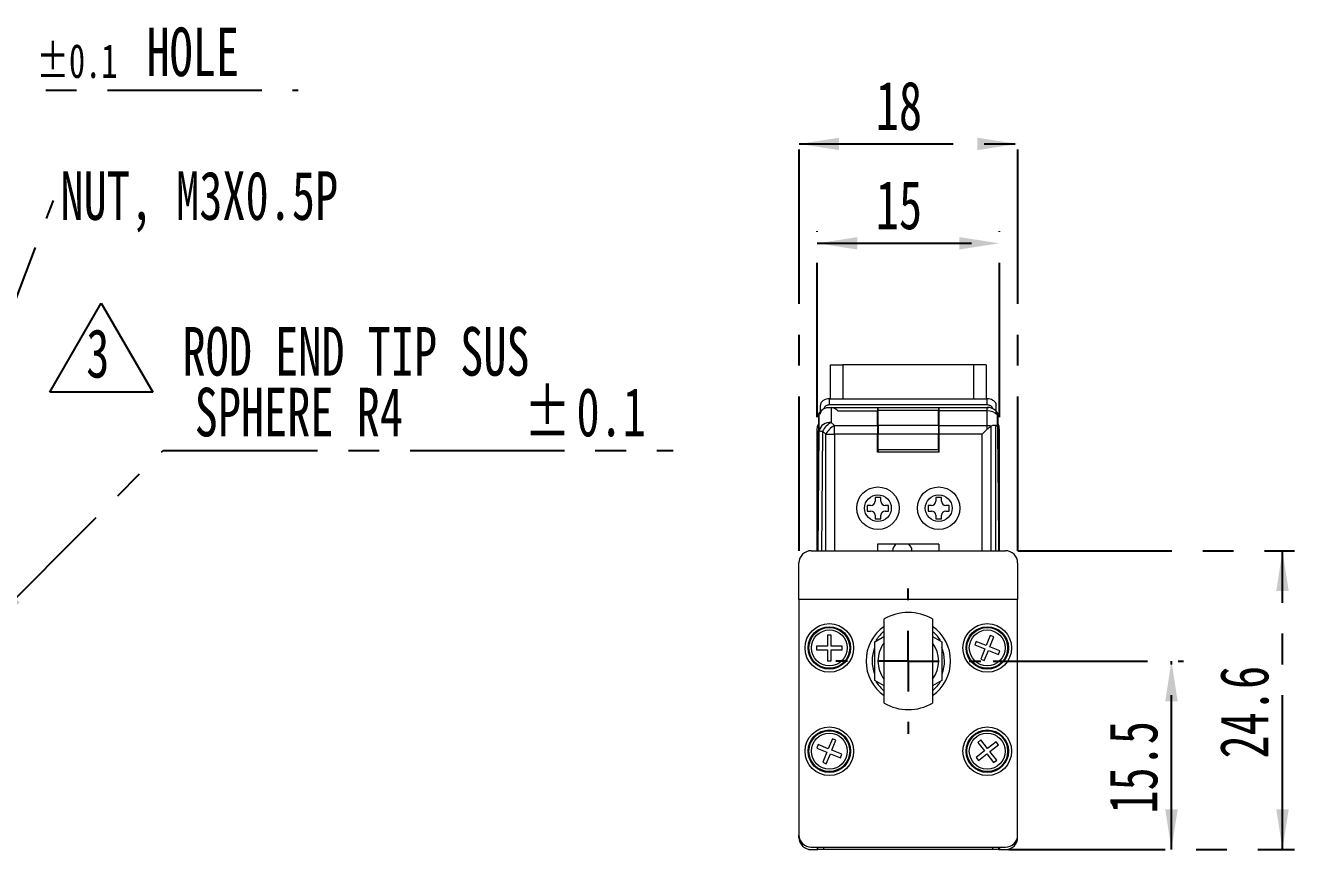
# Paper-space layout '시트2-ENG' of a CAD drawing. Header units: millimetres. Extents: x 5 to 415, y 5 to 292.
# Drawn here: x 227.6 to 332.1, y 163.1 to 230.9 of the extents above; entities that cross this region are included whole.
import ezdxf

# ---------------------------------------------------------------- set-up
doc = ezdxf.new("R2010")
doc.units = ezdxf.units.MM
doc.linetypes.add('CENTERX2', pattern=[20.32, 12.7, -2.54, 2.54, -2.54])
doc.layers.add('CENTER_LINE', color=7, linetype='CENTERX2')
doc.styles.add('SLDTEXTSTYLE0', font='TXT', dxfattribs={"width": 0.7})
doc.dimstyles.new('SLDDIMSTYLE0', dxfattribs={"dimtxt": 4, "dimasz": 3.302, "dimexe": 0, "dimexo": 0.0625, "dimgap": 1, "dimtad": 1, "dimrnd": 1e-09, "dimzin": 12, "dimdsep": 46, "dimtxsty": 'SLDTEXTSTYLE0', "dimsah": 1, "dimcen": 0.09, "dimadec": 0, "dimazin": 3, "dimtfac": 1, "dimtofl": 0, "dimtmove": 0, "dimatfit": 3, "dimfxl": 1, "dimfrac": 2, "dimtolj": 1, "dimtzin": 12, "dimarcsym": 0})
doc.dimstyles.new('SLDDIMSTYLE2', dxfattribs={"dimtxt": 4, "dimasz": 3.302, "dimexe": 0, "dimexo": 0.0625, "dimgap": 1, "dimtad": 0, "dimtih": 1, "dimtoh": 1, "dimrnd": 1e-09, "dimzin": 12, "dimdsep": 46, "dimtxsty": 'SLDTEXTSTYLE0', "dimsah": 1, "dimcen": 0, "dimadec": 0, "dimazin": 3, "dimtol": 1, "dimtp": 0.1, "dimtm": 0.1, "dimtfac": 1, "dimtmove": 0, "dimatfit": 3, "dimfxl": 1, "dimfrac": 2, "dimtolj": 1, "dimarcsym": 0})
doc.dimstyles.new('SLDDIMSTYLE5', dxfattribs={"dimtxt": 4, "dimasz": 3.302, "dimexe": 0, "dimexo": 0.0625, "dimgap": 1, "dimtad": 1, "dimdec": 1, "dimrnd": 1e-09, "dimzin": 12, "dimdsep": 46, "dimtxsty": 'SLDTEXTSTYLE0', "dimsah": 1, "dimcen": 0.09, "dimadec": 0, "dimazin": 3, "dimtfac": 1, "dimtdec": 1, "dimtofl": 0, "dimtmove": 0, "dimatfit": 3, "dimfxl": 1, "dimfrac": 2, "dimtolj": 1, "dimtzin": 12, "dimarcsym": 0})
doc.dimstyles.new('SLDDIMSTYLE6', dxfattribs={"dimtxt": 0.18, "dimasz": 3.302, "dimexe": 0, "dimexo": 0.0625, "dimgap": 0, "dimtad": 0, "dimtih": 1, "dimtoh": 1, "dimdec": 0, "dimrnd": 1e-09, "dimzin": 0, "dimdsep": 46, "dimtxsty": 'Standard', "dimsah": 1, "dimcen": 0.09, "dimadec": 0, "dimazin": 0, "dimtfac": 3.302, "dimtdec": 0, "dimtofl": 0, "dimtmove": 0, "dimatfit": 3, "dimfxl": 1, "dimfrac": 2, "dimtolj": 1, "dimtzin": 0, "dimarcsym": 0})
doc.dimstyles.new('SLDDIMSTYLE9', dxfattribs={"dimtxt": 4, "dimasz": 3.302, "dimexe": 0, "dimexo": 0.0625, "dimgap": 1, "dimtad": 0, "dimtih": 1, "dimtoh": 1, "dimrnd": 1e-09, "dimzin": 12, "dimdsep": 46, "dimtxsty": 'SLDTEXTSTYLE0', "dimsah": 1, "dimcen": 0, "dimadec": 0, "dimazin": 3, "dimtfac": 1, "dimtofl": 0, "dimtmove": 0, "dimatfit": 3, "dimfxl": 1, "dimfrac": 2, "dimtolj": 1, "dimtzin": 12, "dimarcsym": 0})

# ---------------------------------------------------------------- blocks, each defined once
blk = doc.blocks.new('SW_NOTE_0_14')
at = {"layer": 'CENTER_LINE', "color": 0}
for p, q in [((-3, -0.04), (1.24, 7.29)), ((1.24, 7.29), (5.47, -0.04)), ((5.47, -0.04), (-3, -0.04))]:
    blk.add_line(p, q, dxfattribs=at)
at = {"layer": 'CENTER_LINE', "color": 0, "insert": (0, 5.16), "char_height": 4, "attachment_point": 1, "style": 'SLDTEXTSTYLE0'}
blk.add_mtext('3', dxfattribs=at)
blk = doc.blocks.new('_D_47')
at = {"layer": 'CENTER_LINE'}
for p, q in [((200.27, 180.06), (214.05, 225.57)), ((214.05, 225.57), (250.07, 225.57)), ((199.37, 177.09), (200.27, 180.06)), ((199.37, 177.09), (197.53, 171.02))]:
    blk.add_line(p, q, dxfattribs=at)
for points in [[(200.27, 180.06), (201.71, 183.07), (200.74, 183.37)], [(199.37, 177.09), (197.93, 174.08), (198.9, 173.79)]]:
    blk.add_solid(points, dxfattribs=at)
at = {"layer": 'CENTER_LINE', "attachment_point": 1, "style": 'SLDTEXTSTYLE0'}
for s, insert, char_height in [('%%c', (215.64, 230.72), 4), ('3.1', (220.06, 230.72), 4), ('HOLE', (237.58, 230.72), 4), ('±0.1', (228.53, 229.37), 2.8)]:
    blk.add_mtext(s, dxfattribs=dict(at, insert=insert, char_height=char_height))
blk = doc.blocks.new('_D_48')
at = {"layer": 'CENTER_LINE'}
for p, q in [((292.8, 198.66), (292.8, 213.96)), ((307.8, 198.66), (307.8, 213.96)), ((292.8, 212.96), (307.8, 212.96))]:
    blk.add_line(p, q, dxfattribs=at)
for points in [[(292.8, 212.96), (296.1, 212.45), (296.1, 213.47)], [(307.8, 212.96), (304.49, 213.47), (304.49, 212.45)]]:
    blk.add_solid(points, dxfattribs=at)
at = {"layer": 'CENTER_LINE', "insert": (297.62, 218.12), "char_height": 4, "attachment_point": 1, "style": 'SLDTEXTSTYLE0'}
blk.add_mtext('15', dxfattribs=at)
blk = doc.blocks.new('_D_49')
at = {"layer": 'CENTER_LINE'}
for p, q in [((291.3, 187.66), (291.3, 222.14)), ((309.3, 187.66), (309.3, 222.14)), ((291.3, 221.14), (309.3, 221.14))]:
    blk.add_line(p, q, dxfattribs=at)
for points in [[(291.3, 221.14), (294.6, 220.63), (294.6, 221.65)], [(309.3, 221.14), (305.99, 221.65), (305.99, 220.63)]]:
    blk.add_solid(points, dxfattribs=at)
at = {"layer": 'CENTER_LINE', "insert": (297.62, 226.29), "char_height": 4, "attachment_point": 1, "style": 'SLDTEXTSTYLE0'}
blk.add_mtext('18', dxfattribs=at)
blk = doc.blocks.new('_D_50')
at = {"layer": 'CENTER_LINE'}
for p, q in [((307.28, 178.58), (322.96, 178.58)), ((321.96, 163.06), (321.96, 178.58)), ((308.55, 163.06), (322.96, 163.06))]:
    blk.add_line(p, q, dxfattribs=at)
for points in [[(321.96, 178.58), (321.45, 175.27), (322.47, 175.27)], [(321.96, 163.06), (322.47, 166.36), (321.45, 166.36)]]:
    blk.add_solid(points, dxfattribs=at)
at = {"layer": 'CENTER_LINE', "insert": (316.8, 166.02), "char_height": 4, "attachment_point": 1, "rotation": 90, "style": 'SLDTEXTSTYLE0'}
blk.add_mtext('15.5', dxfattribs=at)
blk = doc.blocks.new('_D_51')
at = {"layer": 'CENTER_LINE'}
for p, q in [((309.3, 187.66), (332.1, 187.66)), ((331.1, 163.06), (331.1, 187.66)), ((308.75, 163.06), (332.1, 163.06))]:
    blk.add_line(p, q, dxfattribs=at)
for points in [[(331.1, 187.66), (330.59, 184.35), (331.61, 184.35)], [(331.1, 163.06), (331.61, 166.36), (330.59, 166.36)]]:
    blk.add_solid(points, dxfattribs=at)
at = {"layer": 'CENTER_LINE', "insert": (325.94, 170.56), "char_height": 4, "attachment_point": 1, "rotation": 90, "style": 'SLDTEXTSTYLE0'}
blk.add_mtext('24.6', dxfattribs=at)
blk = doc.blocks.new('SW_CENTERMARKSYMBOL_15')
at = {"layer": 'CENTER_LINE', "color": 0}
for p, q in [((0, 5), (0, 5.98)), ((0, 0), (0, 2.5)), ((-5, 0), (-5.98, 0)), ((0, 0), (-2.5, 0)), ((0, 0), (0, -2.5)), ((0, 0), (2.5, 0)), ((5, 0), (5.98, 0)), ((0, -5), (0, -5.98))]:
    blk.add_line(p, q, dxfattribs=at)
blk = doc.blocks.new('_D_62')
at = {"layer": 'CENTER_LINE'}
for p, q in [((224.45, 181.4), (238.96, 195.92)), ((238.96, 195.92), (280.93, 195.92)), ((221.62, 178.58), (224.45, 181.4))]:
    blk.add_line(p, q, dxfattribs=at)
blk.add_solid([(224.45, 181.4), (227.15, 183.38), (226.43, 184.1)], dxfattribs=at)
at = {"layer": 'CENTER_LINE', "char_height": 4, "attachment_point": 1, "style": 'SLDTEXTSTYLE0'}
for s, insert in [('ROD END TIP SUS', (240.55, 206.07)), ('SPHERE R4', (241.55, 201.07)), ('%%p', (268.68, 201.07)), ('0.1', (272.98, 201.07))]:
    blk.add_mtext(s, dxfattribs=dict(at, insert=insert))
blk = doc.blocks.new('SW_NOTE_0_24')
at = {"layer": 'CENTER_LINE', "color": 0, "insert": (0.58, 2.41), "char_height": 4, "attachment_point": 1, "style": 'SLDTEXTSTYLE0'}
blk.add_mtext('NUT, M3X0.5P', dxfattribs=at)

psp = doc.layouts.new('시트2-ENG')

# ---------------------------------------------------------------- linework, layer by layer
at = {"color": 7, "linetype": 'Continuous', "lineweight": 18}
for p, q in [((293.897, 200.159), (293.897, 202.959)), ((305.697, 202.959), (294.897, 202.959)), ((306.697, 202.959), (306.697, 200.159)), ((293.797, 199.659), (293.797, 200.159)), ((293.797, 200.159), (306.797, 200.159)), ((306.797, 199.659), (293.797, 199.659)), ((306.797, 199.659), (306.797, 200.159)), ((292.832, 187.656), (292.93, 198.958)), ((292.95, 197.514), (292.95, 198.991)), ((293.797, 199.459), (306.797, 199.459)), ((293.797, 199.459), (297.747, 199.459)), ((293.95, 199.447), (293.95, 198.212)), ((294.017, 199.434), (297.747, 199.434)), ((297.747, 199.141), (294.528, 199.141)), ((297.747, 199.434), (297.747, 199.459)), ((297.747, 199.434), (297.747, 199.141)), ((297.747, 197.951), (297.747, 199.141)), ((297.797, 198.902), (297.747, 198.902)), ((297.797, 198.859), (297.747, 198.859)), ((297.819, 199.459), (297.797, 199.415)), ((297.797, 198.859), (297.797, 199.415)), ((297.797, 199.415), (297.801, 199.407)), ((297.797, 197.051), (297.797, 198.859)), ((302.793, 199.407), (297.801, 199.407)), ((297.816, 197.951), (297.805, 199.202)), ((302.789, 199.202), (297.805, 199.202)), ((297.819, 199.459), (302.775, 199.459)), ((302.775, 199.459), (302.797, 199.415)), ((302.778, 197.951), (302.789, 199.202)), ((302.797, 199.415), (302.793, 199.407)), ((302.797, 199.415), (302.797, 198.859)), ((302.797, 198.902), (302.847, 198.902)), ((302.797, 197.051), (302.797, 198.859)), ((302.797, 198.859), (302.847, 198.859)), ((302.847, 199.459), (306.797, 199.459)), ((302.847, 199.432), (302.847, 199.459)), ((306.797, 199.432), (302.847, 199.432)), ((302.847, 199.166), (302.847, 199.432)), ((306.797, 199.166), (302.847, 199.166)), ((302.847, 197.951), (302.847, 199.166)), ((306.797, 199.166), (306.797, 199.432)), ((306.797, 197.951), (306.797, 199.166)), ((307.531, 198.909), (307.526, 199.142)), ((307.637, 197.883), (307.637, 198.842)), ((307.663, 198.958), (307.762, 187.656)), ((292.797, 187.656), (292.797, 197.659)), ((293.504, 197.244), (293.243, 197.505)), ((293.95, 198.212), (294.211, 197.951)), ((294.211, 197.244), (294.211, 197.951)), ((294.211, 197.951), (297.747, 197.951)), ((297.747, 197.951), (297.747, 197.244)), ((302.778, 197.951), (297.816, 197.951)), ((302.847, 197.951), (306.797, 197.951)), ((302.847, 197.244), (302.847, 197.951)), ((306.383, 197.244), (306.797, 197.659)), ((306.797, 197.659), (306.797, 197.951)), ((307.797, 187.656), (307.797, 197.659)), ((293.504, 197.244), (294.211, 197.244)), ((297.747, 197.244), (294.211, 197.244)), ((297.747, 195.759), (297.747, 197.244)), ((297.797, 197.051), (297.747, 197.051)), ((297.805, 196.459), (297.747, 196.459)), ((297.802, 196.459), (297.797, 197.051)), ((297.805, 195.959), (297.805, 196.459)), ((302.775, 197.244), (297.818, 197.244)), ((297.818, 195.959), (297.818, 197.244)), ((302.775, 195.959), (302.775, 197.244)), ((302.788, 195.959), (302.788, 196.459)), ((302.788, 196.459), (302.847, 196.459)), ((302.792, 196.459), (302.797, 197.051)), ((302.797, 197.051), (302.847, 197.051)), ((302.847, 195.759), (302.847, 197.244)), ((306.383, 197.244), (302.847, 197.244)), ((297.805, 195.959), (297.747, 195.959)), ((302.847, 195.759), (297.747, 195.759)), ((297.8, 195.959), (297.8, 195.759)), ((297.818, 195.959), (297.809, 195.959)), ((297.809, 195.959), (297.809, 195.759)), ((302.775, 195.959), (297.818, 195.959)), ((302.775, 195.959), (302.785, 195.959)), ((302.785, 195.959), (302.785, 195.759)), ((302.788, 195.959), (302.847, 195.959)), ((302.793, 195.959), (302.793, 195.759)), ((297.213, 191.392), (296.922, 191.392)), ((296.922, 191.392), (296.922, 190.925)), ((298.03, 192.034), (297.563, 192.034)), ((297.563, 192.034), (297.563, 191.742)), ((298.03, 191.742), (298.03, 192.034)), ((298.672, 191.392), (298.38, 191.392)), ((298.672, 190.925), (298.672, 191.392)), ((301.922, 191.392), (301.922, 190.925)), ((302.213, 191.392), (301.922, 191.392)), ((302.563, 192.034), (302.563, 191.742)), ((303.03, 192.034), (302.563, 192.034)), ((303.03, 191.742), (303.03, 192.034)), ((303.672, 191.392), (303.38, 191.392)), ((303.672, 190.925), (303.672, 191.392)), ((296.922, 190.925), (297.213, 190.925)), ((297.563, 190.575), (297.563, 190.284)), ((297.563, 190.284), (298.03, 190.284)), ((298.03, 190.284), (298.03, 190.575)), ((298.38, 190.925), (298.672, 190.925)), ((301.922, 190.925), (302.213, 190.925)), ((302.563, 190.575), (302.563, 190.284)), ((302.563, 190.284), (303.03, 190.284)), ((303.03, 190.284), (303.03, 190.575)), ((303.38, 190.925), (303.672, 190.925)), ((302.822, 188.184), (297.772, 188.184)), ((297.772, 188.184), (297.772, 187.656)), ((302.822, 188.184), (302.822, 187.656)), ((292.297, 187.656), (308.297, 187.656)), ((291.297, 183.656), (291.297, 186.656)), ((309.297, 186.656), (309.297, 183.656)), ((291.297, 183.656), (291.297, 164.256)), ((309.297, 183.656), (291.297, 183.656)), ((309.297, 164.256), (309.297, 183.656)), ((298.297, 175.112), (298.297, 182.04)), ((302.297, 182.04), (302.297, 178.576)), ((292.747, 179.814), (292.747, 179.499)), ((293.639, 179.814), (292.747, 179.814)), ((293.639, 180.706), (293.639, 179.814)), ((293.954, 180.706), (293.639, 180.706)), ((293.954, 179.814), (293.954, 180.706)), ((294.847, 179.814), (293.954, 179.814)), ((294.847, 179.499), (294.847, 179.814)), ((297.547, 180.164), (298.289, 180.592)), ((297.691, 180.247), (297.691, 180.355)), ((302.297, 180.597), (303.047, 180.164)), ((302.891, 180.355), (302.891, 180.254)), ((305.882, 180.196), (305.764, 179.904)), ((305.764, 179.904), (306.592, 179.569)), ((306.71, 179.861), (305.882, 180.196)), ((307.044, 180.689), (306.71, 179.861)), ((307.002, 179.743), (307.336, 180.571)), ((307.829, 179.409), (307.002, 179.743)), ((307.336, 180.571), (307.044, 180.689)), ((292.747, 179.499), (293.639, 179.499)), ((293.639, 179.499), (293.639, 178.606)), ((293.954, 179.499), (294.847, 179.499)), ((293.954, 178.606), (293.954, 179.499)), ((306.592, 179.569), (306.257, 178.742)), ((306.257, 178.742), (306.549, 178.624)), ((306.549, 178.624), (306.884, 179.451)), ((306.884, 179.451), (307.711, 179.117)), ((307.711, 179.117), (307.829, 179.409)), ((293.639, 178.606), (293.954, 178.606)), ((302.297, 178.576), (302.297, 175.112)), ((296.98, 177.456), (297.002, 177.456)), ((298.311, 176.547), (297.547, 176.989)), ((297.691, 176.798), (297.691, 176.905)), ((303.047, 176.989), (302.284, 176.548)), ((302.891, 176.899), (302.891, 176.798)), ((303.592, 177.456), (303.613, 177.456)), ((292.886, 171.703), (292.766, 171.412)), ((292.766, 171.412), (293.591, 171.071)), ((293.711, 171.362), (292.886, 171.703)), ((294.052, 172.187), (293.711, 171.362)), ((294.002, 171.242), (294.343, 172.067)), ((294.343, 172.067), (294.052, 172.187)), ((306.271, 172.079), (306.024, 171.884)), ((306.024, 171.884), (306.576, 171.183)), ((306.823, 171.377), (306.271, 172.079)), ((307.524, 171.93), (306.823, 171.377)), ((307.018, 171.13), (307.719, 171.682)), ((307.719, 171.682), (307.524, 171.93)), ((293.591, 171.071), (293.25, 170.246)), ((293.541, 170.126), (293.882, 170.951)), ((293.882, 170.951), (294.707, 170.61)), ((294.827, 170.901), (294.002, 171.242)), ((294.707, 170.61), (294.827, 170.901)), ((306.576, 171.183), (305.874, 170.631)), ((305.874, 170.631), (306.069, 170.383)), ((306.069, 170.383), (306.77, 170.935)), ((306.77, 170.935), (307.322, 170.234)), ((307.57, 170.429), (307.018, 171.13)), ((307.322, 170.234), (307.57, 170.429)), ((293.25, 170.246), (293.541, 170.126)), ((291.297, 164.056), (291.297, 164.256)), ((309.297, 164.056), (309.297, 164.256)), ((292.297, 163.256), (308.297, 163.256)), ((292.297, 163.056), (292.797, 163.056)), ((292.797, 163.256), (292.797, 163.056)), ((292.797, 163.056), (292.847, 163.056)), ((292.847, 163.056), (292.847, 163.256)), ((293.347, 163.056), (292.847, 163.056)), ((307.247, 163.056), (293.347, 163.056)), ((307.747, 163.056), (307.247, 163.056)), ((307.747, 163.056), (307.747, 163.256)), ((307.747, 163.056), (307.797, 163.056)), ((307.797, 163.256), (307.797, 163.056)), ((307.797, 163.056), (308.297, 163.056))]:
    psp.add_line(p, q, dxfattribs=at)
at = {"color": 8, "linetype": 'Continuous', "lineweight": 18}
for p, q in [((294.897, 202.959), (294.897, 200.159)), ((305.697, 200.159), (305.697, 202.959)), ((292.864, 187.656), (292.95, 197.514)), ((293.243, 197.505), (293.156, 187.656)), ((307.09, 197.888), (307.09, 187.656)), ((307.504, 187.656), (307.504, 197.951)), ((293.504, 187.656), (293.504, 197.244)), ((294.211, 197.244), (294.211, 187.656)), ((306.383, 187.656), (306.383, 197.244)), ((293.347, 163.056), (293.347, 163.256)), ((307.247, 163.056), (307.247, 163.256))]:
    psp.add_line(p, q, dxfattribs=at)
at = {"color": 7, "linetype": 'Continuous', "lineweight": 18}
for centre, radius in [((297.797, 191.159), 1.75), ((297.797, 191.159), 1.1), ((302.797, 191.159), 1.75), ((302.797, 191.159), 1.1), ((293.797, 179.656), 2), ((293.797, 179.656), 1.75), ((293.797, 179.656), 1.678), ((293.797, 179.656), 1.479), ((306.797, 179.656), 2), ((306.797, 179.656), 1.75), ((306.797, 179.656), 1.678), ((306.797, 179.656), 1.479), ((293.797, 171.156), 2), ((293.797, 171.156), 1.75), ((293.797, 171.156), 1.678), ((293.797, 171.156), 1.479), ((306.797, 171.156), 2), ((306.797, 171.156), 1.75), ((306.797, 171.156), 1.678), ((306.797, 171.156), 1.479)]:
    psp.add_circle(centre, radius, dxfattribs=at)
for centre, radius, start, end in [((306.797, 199.159), 1, 63.69863, 90), ((293.797, 198.459), 1, 147.81989, 150.05281), ((293.797, 198.459), 1, 43.04269, 81.16753), ((306.797, 198.459), 1, 82.48354, 90), ((306.797, 198.459), 1, 77.34027, 90), ((306.838, 198.021), 1.146, 45.82364, 92.07245), ((306.797, 198.459), 1, 32.66721, 77.34027), ((306.797, 198.459), 1, 29.94719, 32.66721), ((293.827, 197.323), 0.897, 82.12722, 167.73628), ((293.25, 202.639), 5.133, 266.658, 269.92808), ((294.703, 196.753), 1.642, 117.27378, 152.72622), ((294.963, 196.492), 1.642, 117.27378, 152.72622), ((306.799, 196.573), 1.378, 76.08614, 90.07918), ((307.323, 197.526), 0.43, 116.60592, 122.80643), ((306.797, 197.659), 1, 0, 29.12304), ((297.213, 191.742), 0.35, 270, 0), ((298.38, 191.742), 0.35, 180, 270), ((302.213, 191.742), 0.35, 270, 0), ((303.38, 191.742), 0.35, 180, 270), ((297.213, 190.575), 0.35, 0, 90), ((298.38, 190.575), 0.35, 90, 180), ((302.213, 190.575), 0.35, 0, 90), ((303.38, 190.575), 0.35, 90, 180), ((299.801, 187.603), 0.8, 133.44276, 176.15994), ((299.801, 187.603), 0.8, 3.84006, 46.55724), ((292.297, 186.656), 1, 90, 180), ((308.297, 186.656), 1, 0, 90), ((300.297, 178.576), 4, 60, 120), ((300.297, 178.576), 3.48, 125.07951, 234.92049), ((300.291, 178.576), 3.15, 129.27262, 145.62874), ((300.297, 178.576), 3.48, 305.07951, 54.92049), ((300.291, 178.576), 3.15, 34.37126, 50.44414), ((300.297, 178.576), 2.5, 143.1301, 180), ((300.297, 178.576), 2.5, 323.1301, 36.8699), ((300.297, 178.576), 2.98, 158.6446, 200.73705), ((300.297, 178.576), 2.98, 338.64472, 22.21848), ((300.297, 178.576), 2.5, 180, 216.8699), ((300.291, 178.576), 3.15, 214.37126, 230.72738), ((300.291, 178.576), 3.15, 309.55586, 325.62874), ((300.297, 178.576), 4, 240, 270), ((300.297, 178.576), 4, 270, 300), ((292.297, 164.256), 1, 180, 270), ((292.297, 164.056), 1, 180, 270), ((308.297, 164.256), 1, 270, 0), ((308.297, 164.056), 1, 270, 0)]:
    psp.add_arc(centre, radius, start, end, dxfattribs=at)
for centre, major_axis, ratio, start_param, end_param in [((306.797, 196.244), (0.707, 1.707), 0.4142136, 0, 0.4455613), ((306.797, 197.659), (1, 0), 0.4142136, 0.5738261, 0.7853982), ((306.797, 294.661), (-1, 114.593), 0.0000761, 2.5764929, 2.77517), ((307.753, 186.159), (-0.018, 2.1), 0.0087265, 5.5075327, 7.046704)]:
    psp.add_ellipse(centre, major_axis=major_axis, ratio=ratio, start_param=start_param, end_param=end_param, dxfattribs=at)
for points in [[(293.897, 202.959), (293.912, 202.959), (293.942, 202.959), (294.173, 202.959), (294.504, 202.959), (294.766, 202.959), (294.897, 202.959)], [(306.697, 202.959), (306.682, 202.959), (306.652, 202.959), (306.42, 202.959), (306.09, 202.959), (305.828, 202.959), (305.697, 202.959)], [(293.063, 198.909), (293.067, 198.954), (293.076, 199.042), (293.132, 199.165), (293.216, 199.271), (293.291, 199.319), (293.329, 199.342)]]:
    psp.add_open_spline(points, degree=3, dxfattribs=at)
for points, knots in [([(293.067, 199.159), (293.069, 199.235), (293.071, 199.396), (293.074, 199.54), (293.075, 199.616)], [0, 0, 0, 0, 0.4793147, 1, 1, 1, 1]), ([(293.075, 199.616), (293.08, 199.662), (293.088, 199.751), (293.148, 199.878), (293.236, 199.985), (293.315, 200.032), (293.354, 200.055)], [0, 0, 0, 0, 0.268398, 0.5221781, 0.7647473, 1, 1, 1, 1]), ([(293.797, 199.659), (293.747, 199.654), (293.647, 199.646), (293.512, 199.578), (293.399, 199.477), (293.354, 199.388), (293.331, 199.343)], [0, 0, 0, 0, 0.2498829, 0.4998439, 0.7498829, 1, 1, 1, 1]), ([(293.797, 200.159), (293.72, 200.154), (293.566, 200.145), (293.424, 200.085), (293.354, 200.055)], [0, 0, 0, 0, 0.5000079, 1, 1, 1, 1]), ([(307.262, 199.343), (307.24, 199.388), (307.195, 199.477), (307.082, 199.578), (306.946, 199.646), (306.847, 199.654), (306.797, 199.659)], [0, 0, 0, 0, 0.2501171, 0.5001561, 0.7501171, 1, 1, 1, 1]), ([(307.24, 200.055), (307.284, 200.028), (307.372, 199.974), (307.464, 199.848), (307.511, 199.724), (307.516, 199.646), (307.518, 199.616)], [0, 0, 0, 0, 0.2705008, 0.5406399, 0.8204463, 1, 1, 1, 1]), ([(307.526, 199.159), (307.525, 199.231), (307.522, 199.391), (307.52, 199.536), (307.518, 199.616)], [0, 0, 0, 0, 0.45205475, 1, 1, 1, 1]), ([(292.95, 198.991), (292.954, 198.998), (292.962, 199.01), (293.044, 199.125), (293.203, 199.276), (293.446, 199.41), (293.71, 199.47), (293.885, 199.453), (293.95, 199.447)], [0, 0, 0, 0, 0.15407221, 0.30920669, 0.48833471, 0.67150156, 0.87823079, 1, 1, 1, 1]), ([(297.805, 199.202), (297.804, 199.266), (297.803, 199.382), (297.801, 199.399), (297.801, 199.407)], [0, 0, 0, 0, 0.557681, 1, 1, 1, 1]), ([(302.793, 199.407), (302.792, 199.394), (302.79, 199.373), (302.789, 199.254), (302.789, 199.202)], [0, 0, 0, 0, 0.5576818, 1, 1, 1, 1]), ([(307.016, 199.434), (307.014, 199.434), (307.011, 199.434), (306.976, 199.433), (306.923, 199.433), (306.859, 199.432), (306.816, 199.432), (306.797, 199.432)], [0, 0, 0, 0, 0.20952931, 0.41905862, 0.62858793, 0.83811724, 1, 1, 1, 1]), ([(307.639, 198.998), (307.638, 198.997), (307.638, 198.994), (307.637, 198.956), (307.637, 198.899), (307.637, 198.85), (307.637, 198.842)], [0, 0, 0, 0, 0.23875093, 0.50244867, 0.92376914, 1, 1, 1, 1]), ([(292.797, 197.659), (292.802, 197.747), (292.813, 197.916), (292.888, 198.067), (292.923, 198.14)], [0, 0, 0, 0, 0.5227521, 1, 1, 1, 1]), ([(297.816, 197.951), (297.817, 197.835), (297.818, 197.627), (297.818, 197.362), (297.818, 197.244)], [0, 0, 0, 0, 0.557568, 1, 1, 1, 1]), ([(302.778, 197.951), (302.777, 197.835), (302.775, 197.627), (302.775, 197.362), (302.775, 197.244)], [0, 0, 0, 0, 0.557568, 1, 1, 1, 1]), ([(307.09, 197.888), (307.015, 197.838), (306.917, 197.773), (306.82, 197.68), (306.797, 197.659)], [0, 0, 0, 0, 0.7656173, 1, 1, 1, 1]), ([(297.547, 176.989), (297.547, 177.122), (297.547, 177.712), (297.547, 178.777), (297.547, 179.699), (297.547, 180.164)], [0, 0, 0, 0, 0.1269715, 0.560077, 1, 1, 1, 1]), ([(303.047, 180.164), (303.047, 179.706), (303.047, 178.784), (303.047, 177.719), (303.047, 177.122), (303.047, 176.989)], [0, 0, 0, 0, 0.4333142, 0.8730283, 1, 1, 1, 1])]:
    psp.add_open_spline(points, degree=3, knots=knots, dxfattribs=at)

# ---------------------------------------------------------------- block references
at = {"layer": 'CENTER_LINE'}
for name, p in [('SW_NOTE_0_24', (229.92, 216.479)), ('SW_NOTE_0_14', (232.623, 200.745)), ('SW_CENTERMARKSYMBOL_15', (300.297, 178.576))]:
    psp.add_blockref(name, p, dxfattribs=at)

# ---------------------------------------------------------------- dimensions: what is measured, and where the dimension line sits
dim = psp.add_diameter_dim_2p(p1=(200.269, 180.06), p2=(199.37, 177.093), text='<> HOLE', dimstyle='SLDDIMSTYLE2', dxfattribs=at)
dim.commit()
dim.dimension.update_dxf_attribs({"geometry": '_D_47', "text_midpoint": (232.854, 228.398), "dimtype": 163})
for base, p1, p2, picture, middle in [((309.297, 221.139), (291.297, 186.656), (309.297, 186.656), '_D_49', (300.297, 221.139)), ((307.797, 212.96), (292.797, 197.659), (307.797, 197.659), '_D_48', (300.297, 212.96))]:
    dim = psp.add_linear_dim(base=base, p1=p1, p2=p2, dimstyle='SLDDIMSTYLE0', dxfattribs=at)
    dim.commit()
    dim.dimension.update_dxf_attribs({"geometry": picture, "text_midpoint": middle, "dimtype": 160})
dim = psp.add_radius_dim(center=(221.624, 178.576), mpoint=(224.452, 181.405), text='ROD END TIP SUS\\PSPHERE R4 %%p 0.1', dimstyle='SLDDIMSTYLE9', dxfattribs=at)
dim.commit()
dim.dimension.update_dxf_attribs({"geometry": '_D_62', "text_midpoint": (260.743, 200.747), "dimtype": 164})
for base, p1, p2, dimstyle, picture, middle in [((331.098, 187.656), (307.747, 163.056), (308.297, 187.656), 'SLDDIMSTYLE0', '_D_51', (331.098, 175.356)), ((321.96, 178.576), (307.547, 163.056), (306.277, 178.576), 'SLDDIMSTYLE5', '_D_50', (321.96, 170.816))]:
    dim = psp.add_linear_dim(base=base, p1=p1, p2=p2, angle=90, dimstyle=dimstyle, dxfattribs=at)
    dim.commit()
    dim.dimension.update_dxf_attribs({"geometry": picture, "text_midpoint": middle, "dimtype": 160})

# ---------------------------------------------------------------- leaders
psp.add_leader([(216.717, 181.752), (229.92, 216.479)], dimstyle='SLDDIMSTYLE6', dxfattribs=at)

doc.saveas('drawing.dxf')
